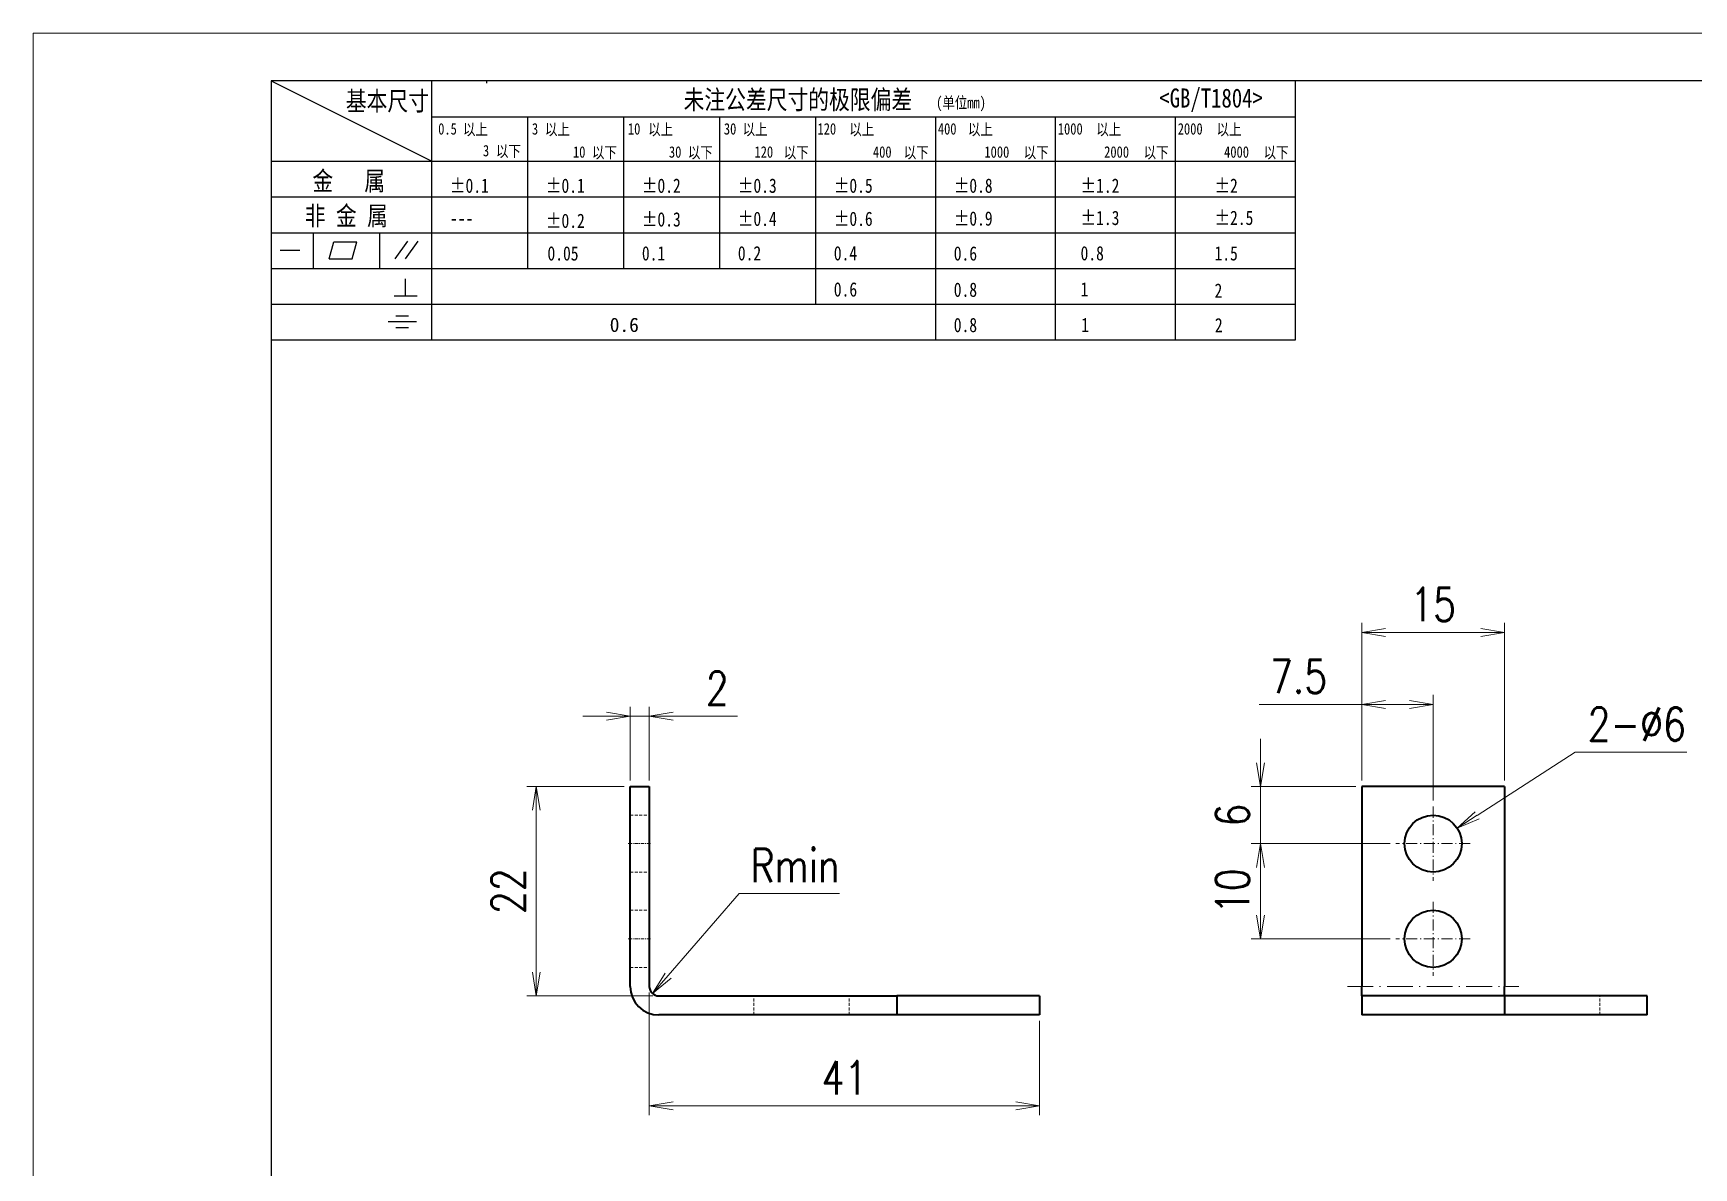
# Model space of a CAD drawing. Header units: millimetres. Extents: x 1333 to 78972, y -42879 to -5704.
# Drawn here: x 74109 to 74283.4, y -21621.3 to -21502.1 of the extents above; entities that cross this region are included whole.
import ezdxf

# ---------------------------------------------------------------- set-up
doc = ezdxf.new("R2010")
doc.units = ezdxf.units.MM
doc.header["$LTSCALE"] = 0.5
for name, pattern in [('AM_ISO02W050x2', [3.75, 3, -0.75]), ('AM_ISO08W050x2', [9, 6, -0.75, 1.5, -0.75]), ('DASHDOT', [18.5, 12, -3, 0.5, -3]), ('DASHED', [19.05, 12.7, -6.35])]:
    doc.linetypes.add(name, pattern=pattern)
for name, color, linetype, lineweight in [('中心线', 2, 'AM_ISO08W050x2', 18), ('图框', 7, 'Continuous', 18), ('标注线', 3, 'Continuous', 18), ('粗实线', 7, 'Continuous', 35), ('虚线', 1, 'AM_ISO02W050x2', 18)]:
    doc.layers.add(name, color=color, linetype=linetype, lineweight=lineweight)
doc.layers.add('图框文字', color=7, linetype='Continuous')
doc.layers.add('打印-禁用', color=7, linetype='Continuous', lineweight=15, plot=False)
doc.styles.add('DIM', font='romans.shx', dxfattribs={"width": 0.8, "bigfont": 'bigfont.shx'})
doc.styles.add('国标', font='simfang.ttf', dxfattribs={"width": 0.8})
doc.dimstyles.new('XR 1-1$0', dxfattribs={"dimtxt": 3.5, "dimasz": 2.5, "dimexe": 1, "dimexo": 0.625, "dimgap": 1.2, "dimtad": 1, "dimzin": 9, "dimdsep": 46, "dimtxsty": 'DIM', "dimblk": 'OPEN', "dimcen": 0, "dimclrd": 8, "dimclre": 8, "dimclrt": 2, "dimazin": 2, "dimtfac": 0.5, "dimtmove": 0, "dimatfit": 3, "dimldrblk": 'OPEN', "dimfxl": 1, "dimtolj": 2, "dimlwd": 18, "dimlwe": 18, "dimarcsym": 0})
doc.dimstyles.new('XR 1-1$3', dxfattribs={"dimtxt": 3.5, "dimasz": 2.5, "dimexe": 1, "dimexo": 0.625, "dimgap": 1.2, "dimtad": 1, "dimtoh": 1, "dimdsep": 46, "dimtxsty": 'DIM', "dimblk": 'OPEN', "dimcen": 0, "dimclrd": 8, "dimclre": 8, "dimclrt": 2, "dimazin": 2, "dimtfac": 0.5, "dimtofl": 0, "dimtmove": 0, "dimatfit": 3, "dimldrblk": 'OPEN', "dimfxl": 1, "dimtolj": 2, "dimlwd": 18, "dimlwe": 18, "dimarcsym": 0})
doc.dimstyles.new('XR 1-1$4', dxfattribs={"dimtxt": 3.5, "dimasz": 2.5, "dimexe": 1, "dimexo": 0.625, "dimgap": 1.2, "dimtad": 1, "dimtoh": 1, "dimdsep": 46, "dimtxsty": 'DIM', "dimblk": 'OPEN', "dimcen": 0, "dimclrd": 8, "dimclre": 8, "dimclrt": 2, "dimazin": 2, "dimtfac": 0.5, "dimtofl": 0, "dimtmove": 0, "dimatfit": 3, "dimldrblk": 'OPEN', "dimfxl": 1, "dimtolj": 2, "dimlwd": 18, "dimlwe": 18, "dimarcsym": 0})

# ---------------------------------------------------------------- blocks, each defined once
blk = doc.blocks.new('GZDEH零件A4图框V01版')
at = {"layer": '图框文字', "linetype": 'Continuous'}
for p, q in [((25, 292), (25, 13.5)), ((205, 292), (25, 292))]:
    blk.add_line(p, q, dxfattribs=at)
at = {"layer": '图框文字', "color": 9}
for p, q in [((25, 292), (41.88, 283.54)), ((41.88, 264.79), (41.88, 292)), ((47.66, 291.75), (47.66, 292)), ((132.6, 264.79), (132.6, 292)), ((41.88, 288.22), (132.6, 288.22)), ((51.96, 272.29), (51.96, 288.22)), ((62.04, 272.29), (62.04, 288.22)), ((72.12, 272.29), (72.12, 288.22)), ((82.2, 268.54), (82.2, 288.22)), ((94.8, 264.79), (94.8, 288.22)), ((107.4, 264.79), (107.4, 288.22)), ((120, 264.79), (120, 288.22)), ((25, 283.54), (132.6, 283.54)), ((25, 279.79), (132.6, 279.79)), ((25, 276.04), (132.6, 276.04)), ((29.43, 272.34), (29.43, 276.04)), ((36.42, 272.34), (36.42, 276.04)), ((25.94, 274.19), (28, 274.19)), ((31.1, 273.3), (31.58, 275.09)), ((31.58, 275.09), (33.99, 275.09)), ((33.51, 273.3), (33.99, 275.09)), ((38.03, 273.3), (39.36, 275.16)), ((39.11, 273.3), (40.45, 275.16)), ((25, 272.29), (132.6, 272.29)), ((31.1, 273.3), (33.51, 273.3)), ((39.09, 269.41), (39.09, 271.18)), ((37.93, 269.41), (40.32, 269.41)), ((25, 268.54), (132.6, 268.54)), ((38.08, 267.29), (39.43, 267.29)), ((37.3, 266.69), (40.28, 266.69)), ((38.08, 266.09), (39.44, 266.09)), ((25, 264.79), (132.6, 264.79))]:
    blk.add_line(p, q, dxfattribs=at)
at = {"layer": '打印-禁用', "linetype": 'Continuous'}
for p, q in [((0, 297), (0, 0)), ((210, 297), (0, 297))]:
    blk.add_line(p, q, dxfattribs=at)
at = {"layer": '图框文字', "color": 9, "style": '国标', "width": 0.8}
for s, height, p in [('未注公差尺寸的极限偏差', 2, (68.32, 289.02)), ('<GB/T1804>', 2, (118.29, 289.19)), ('基本尺寸', 2, (32.84, 288.88)), ('30', 1.2, (72.55, 286.35)), ('金   属', 2, (29.33, 280.48)), ('±0.1', 1.5, (43.78, 280.23)), ('±0.1', 1.5, (53.86, 280.23)), ('±0.2', 1.5, (63.94, 280.23)), ('±0.3', 1.5, (74.02, 280.23)), ('±0.5', 1.5, (84.1, 280.23)), ('±0.8', 1.5, (96.7, 280.23)), ('±1.2', 1.5, (110.02, 280.23)), ('±2', 1.5, (124.09, 280.23)), ('非 金 属', 2, (28.53, 276.82)), ('---', 1.5, (43.78, 276.81)), ('±0.2', 1.5, (53.86, 276.54)), ('±0.3', 1.5, (63.94, 276.69)), ('±0.4', 1.5, (74.02, 276.75)), ('±0.6', 1.5, (84.1, 276.75)), ('±0.9', 1.5, (96.7, 276.78)), ('±1.3', 1.5, (110.02, 276.84)), ('±2.5', 1.5, (124.09, 276.85)), ('0.1', 1.5, (63.94, 273.12)), ('0.2', 1.5, (74.02, 273.13)), ('0.4', 1.5, (84.1, 273.13)), ('0.6', 1.5, (96.7, 273.11)), ('0.8', 1.5, (110.02, 273.13)), ('1.5', 1.5, (124.09, 273.12)), ('0.6', 1.5, (84.1, 269.33)), ('0.8', 1.5, (96.7, 269.3)), ('1', 1.5, (110.02, 269.34)), ('2', 1.5, (124.09, 269.2)), ('0.8', 1.5, (96.7, 265.59)), ('1', 1.5, (110.1, 265.6)), ('2', 1.5, (124.13, 265.57))]:
    blk.add_text(s, height=height, dxfattribs=at).set_placement(p)
at = {"layer": '图框文字', "color": 9, "lineweight": 15, "style": '国标', "width": 0.8}
for s, p in [('0.5', (42.54, 286.35)), ('以上', (45.15, 286.3)), ('3', (52.39, 286.35)), ('以上', (53.76, 286.3)), ('10', (62.47, 286.35)), ('以上', (64.6, 286.3)), ('以上', (74.53, 286.3)), ('120', (82.39, 286.35)), ('以上', (85.72, 286.3)), ('400', (95.03, 286.35)), ('以上', (98.19, 286.3)), ('1000', (107.63, 286.35)), ('以上', (111.67, 286.3)), ('2000', (120.23, 286.35)), ('以上', (124.31, 286.3)), ('3', (47.24, 284.06)), ('以下', (48.61, 284.01)), ('10', (56.7, 283.92)), ('以下', (58.69, 283.87)), ('30', (66.78, 283.92)), ('以下', (68.77, 283.87)), ('120', (75.77, 283.92)), ('以下', (78.85, 283.87)), ('400', (88.21, 283.92)), ('以下', (91.45, 283.87)), ('1000', (99.92, 283.92)), ('以下', (104.05, 283.87)), ('2000', (112.5, 283.92)), ('以下', (116.65, 283.87)), ('4000', (125.1, 283.92)), ('以下', (129.25, 283.87))]:
    blk.add_text(s, height=1.2, dxfattribs=at).set_placement(p)
at = {"layer": '图框文字', "color": 9, "lineweight": 13, "style": '国标'}
blk.add_text('0.6', height=1.5, dxfattribs=at).set_placement((60.56, 265.61))
at = {"layer": '图框文字', "color": 9, "lineweight": 15, "insert": (94.85, 290.31), "char_height": 1.2, "width": 8.7957, "attachment_point": 1, "style": '国标'}
blk.add_mtext('(单位mm)', dxfattribs=at)
at = {"layer": '图框文字', "color": 9, "insert": (54.02, 273.09), "char_height": 1.5, "width": 5.1982, "attachment_point": 7, "style": '国标'}
blk.add_mtext('0.05', dxfattribs=at)
blk = doc.blocks.new('DEH A4')
at = {"layer": '图框'}
blk.add_blockref('GZDEH零件A4图框V01版', (0, 0), dxfattribs=at)
blk = doc.blocks.new('_Open')
at = {"color": 0, "linetype": 'ByBlock', "lineweight": -2}
for p, q in [((-1, 0.167), (0, 0)), ((-1, -0.167), (0, 0)), ((0, 0), (-1, 0))]:
    blk.add_line(p, q, dxfattribs=at)
blk = doc.blocks.new('*D697')
at = {"layer": 'Defpoints', "color": 0}
for p in [(74173.67, -21602.25), (74214.67, -21605.25), (74214.67, -21614.8)]:
    blk.add_point(p, dxfattribs=at)
at = {"layer": '标注线', "color": 8, "lineweight": 18}
for p, q in [((74173.67, -21602.88), (74173.67, -21615.8)), ((74214.67, -21605.88), (74214.67, -21615.8)), ((74176.17, -21614.8), (74212.17, -21614.8))]:
    blk.add_line(p, q, dxfattribs=at)
at = {"layer": '标注线', "color": 8, "lineweight": 18, "xscale": 2.5, "yscale": 2.5, "zscale": 2.5, "rotation": 180}
blk.add_blockref('_Open', (74173.67, -21614.8), dxfattribs=at)
at = {"layer": '标注线', "color": 8, "lineweight": 18, "xscale": 2.5, "yscale": 2.5, "zscale": 2.5}
blk.add_blockref('_Open', (74214.67, -21614.8), dxfattribs=at)
at = {"layer": '标注线', "color": 2, "insert": (74194.17, -21611.85), "char_height": 3.5, "attachment_point": 5, "style": 'DIM'}
blk.add_mtext('\\A2;41', dxfattribs=at)
blk = doc.blocks.new('*D698')
at = {"layer": 'Defpoints', "color": 0}
for p in [(74161.8, -21581.25), (74171.67, -21581.25), (74174.67, -21603.25)]:
    blk.add_point(p, dxfattribs=at)
at = {"layer": '标注线', "color": 8, "lineweight": 18}
for p, q in [((74171.04, -21581.25), (74160.8, -21581.25)), ((74161.8, -21600.75), (74161.8, -21583.75)), ((74174.04, -21603.25), (74160.8, -21603.25))]:
    blk.add_line(p, q, dxfattribs=at)
at = {"layer": '标注线', "color": 8, "lineweight": 18, "xscale": 2.5, "yscale": 2.5, "zscale": 2.5}
for p, rotation in [((74161.8, -21581.25), 90), ((74161.8, -21603.25), 270)]:
    blk.add_blockref('_Open', p, dxfattribs=dict(at, rotation=rotation))
at = {"layer": '标注线', "color": 2, "insert": (74158.85, -21592.25), "char_height": 3.5, "attachment_point": 5, "rotation": 90, "style": 'DIM'}
blk.add_mtext('\\A2;22', dxfattribs=at)
blk = doc.blocks.new('*D699')
at = {"layer": 'Defpoints', "color": 0}
for p in [(74173.67, -21573.87), (74171.67, -21581.25), (74173.67, -21581.25)]:
    blk.add_point(p, dxfattribs=at)
at = {"layer": '标注线', "color": 8, "lineweight": 18}
for p, q in [((74169.17, -21573.87), (74166.67, -21573.87)), ((74171.67, -21580.63), (74171.67, -21572.87)), ((74171.67, -21573.87), (74173.67, -21573.87)), ((74173.67, -21580.63), (74173.67, -21572.87)), ((74176.17, -21573.87), (74182.93, -21573.87))]:
    blk.add_line(p, q, dxfattribs=at)
at = {"layer": '标注线', "color": 8, "lineweight": 18, "xscale": 2.5, "yscale": 2.5, "zscale": 2.5}
blk.add_blockref('_Open', (74171.67, -21573.87), dxfattribs=at)
at = {"layer": '标注线', "color": 8, "lineweight": 18, "xscale": 2.5, "yscale": 2.5, "zscale": 2.5, "rotation": 180}
blk.add_blockref('_Open', (74173.67, -21573.87), dxfattribs=at)
at = {"layer": '标注线', "color": 2, "insert": (74180.8, -21570.92), "char_height": 3.5, "attachment_point": 5, "style": 'DIM'}
blk.add_mtext('\\A2;2', dxfattribs=at)
blk = doc.blocks.new('*D700')
at = {"layer": 'Defpoints', "color": 0}
for p in [(74174.01, -21603.01), (74174.67, -21602.25)]:
    blk.add_point(p, dxfattribs=at)
at = {"layer": '标注线', "color": 8, "lineweight": 18}
for p, q in [((74183.12, -21592.5), (74175.65, -21601.12)), ((74193.65, -21592.5), (74183.12, -21592.5))]:
    blk.add_line(p, q, dxfattribs=at)
at = {"layer": '标注线', "color": 8, "lineweight": 18, "xscale": 2.5, "yscale": 2.5, "zscale": 2.5, "rotation": 229.0917224697326}
blk.add_blockref('_Open', (74174.01, -21603.01), dxfattribs=at)
at = {"layer": '标注线', "color": 2, "insert": (74188.98, -21589.55), "char_height": 3.5, "attachment_point": 5, "style": 'DIM'}
blk.add_mtext('\\A2;{\\Fromans,bigfont|c134;Rmin}', dxfattribs=at)
blk = doc.blocks.new('*D701')
at = {"layer": 'Defpoints', "color": 0}
for p in [(74248.51, -21572.63), (74248.51, -21581.25), (74256.01, -21583.35)]:
    blk.add_point(p, dxfattribs=at)
at = {"layer": '标注线', "color": 8, "lineweight": 18}
for p, q in [((74248.51, -21580.63), (74248.51, -21571.63)), ((74256.01, -21582.73), (74256.01, -21571.63)), ((74248.51, -21572.63), (74237.74, -21572.63)), ((74253.51, -21572.63), (74251.01, -21572.63))]:
    blk.add_line(p, q, dxfattribs=at)
at = {"layer": '标注线', "color": 8, "lineweight": 18, "xscale": 2.5, "yscale": 2.5, "zscale": 2.5, "rotation": 180}
blk.add_blockref('_Open', (74248.51, -21572.63), dxfattribs=at)
at = {"layer": '标注线', "color": 8, "lineweight": 18, "xscale": 2.5, "yscale": 2.5, "zscale": 2.5}
blk.add_blockref('_Open', (74256.01, -21572.63), dxfattribs=at)
at = {"layer": '标注线', "color": 2, "insert": (74241.87, -21569.68), "char_height": 3.5, "attachment_point": 5, "style": 'DIM'}
blk.add_mtext('\\A2;7.5', dxfattribs=at)
blk = doc.blocks.new('*D702')
at = {"layer": 'Defpoints', "color": 0}
for p in [(74263.51, -21565.06), (74248.51, -21581.25), (74263.51, -21581.25)]:
    blk.add_point(p, dxfattribs=at)
at = {"layer": '标注线', "color": 8, "lineweight": 18}
for p, q in [((74248.51, -21580.63), (74248.51, -21564.06)), ((74251.01, -21565.06), (74261.01, -21565.06)), ((74263.51, -21580.63), (74263.51, -21564.06))]:
    blk.add_line(p, q, dxfattribs=at)
at = {"layer": '标注线', "color": 8, "lineweight": 18, "xscale": 2.5, "yscale": 2.5, "zscale": 2.5, "rotation": 180}
blk.add_blockref('_Open', (74248.51, -21565.06), dxfattribs=at)
at = {"layer": '标注线', "color": 8, "lineweight": 18, "xscale": 2.5, "yscale": 2.5, "zscale": 2.5}
blk.add_blockref('_Open', (74263.51, -21565.06), dxfattribs=at)
at = {"layer": '标注线', "color": 2, "insert": (74256.01, -21562.11), "char_height": 3.5, "attachment_point": 5, "style": 'DIM'}
blk.add_mtext('\\A2;15', dxfattribs=at)
blk = doc.blocks.new('*D703')
at = {"layer": 'Defpoints', "color": 0}
for p in [(74252.11, -21587.25), (74237.88, -21597.25), (74252.11, -21597.25)]:
    blk.add_point(p, dxfattribs=at)
at = {"layer": '标注线', "color": 8, "lineweight": 18}
for p, q in [((74251.48, -21587.25), (74236.88, -21587.25)), ((74237.88, -21589.75), (74237.88, -21594.75)), ((74251.48, -21597.25), (74236.88, -21597.25))]:
    blk.add_line(p, q, dxfattribs=at)
at = {"layer": '标注线', "color": 8, "lineweight": 18, "xscale": 2.5, "yscale": 2.5, "zscale": 2.5}
for p, rotation in [((74237.88, -21587.25), 90), ((74237.88, -21597.25), 270)]:
    blk.add_blockref('_Open', p, dxfattribs=dict(at, rotation=rotation))
at = {"layer": '标注线', "color": 2, "insert": (74234.93, -21592.25), "char_height": 3.5, "attachment_point": 5, "rotation": 90, "style": 'DIM'}
blk.add_mtext('\\A2;10', dxfattribs=at)
blk = doc.blocks.new('*D704')
at = {"layer": 'Defpoints', "color": 0}
for p in [(74237.88, -21581.25), (74248.51, -21581.25), (74252.11, -21587.25)]:
    blk.add_point(p, dxfattribs=at)
at = {"layer": '标注线', "color": 8, "lineweight": 18}
for p, q in [((74237.88, -21578.75), (74237.88, -21576.25)), ((74247.88, -21581.25), (74236.88, -21581.25)), ((74237.88, -21587.25), (74237.88, -21581.25)), ((74251.48, -21587.25), (74236.88, -21587.25)), ((74237.88, -21589.75), (74237.88, -21592.25))]:
    blk.add_line(p, q, dxfattribs=at)
at = {"layer": '标注线', "color": 8, "lineweight": 18, "xscale": 2.5, "yscale": 2.5, "zscale": 2.5}
for p, rotation in [((74237.88, -21581.25), 270), ((74237.88, -21587.25), 90)]:
    blk.add_blockref('_Open', p, dxfattribs=dict(at, rotation=rotation))
at = {"layer": '标注线', "color": 2, "insert": (74234.93, -21584.25), "char_height": 3.5, "attachment_point": 5, "rotation": 90, "style": 'DIM'}
blk.add_mtext('\\A2;6', dxfattribs=at)
blk = doc.blocks.new('*D705')
at = {"layer": 'Defpoints', "color": 0}
for p in [(74258.53, -21585.63), (74253.48, -21588.88)]:
    blk.add_point(p, dxfattribs=at)
at = {"layer": '标注线', "color": 8, "lineweight": 18}
for p, q in [((74270.93, -21577.64), (74260.63, -21584.28)), ((74282.67, -21577.64), (74270.93, -21577.64))]:
    blk.add_line(p, q, dxfattribs=at)
at = {"layer": '标注线', "color": 8, "lineweight": 18, "xscale": 2.5, "yscale": 2.5, "zscale": 2.5, "rotation": 212.7732962012121}
blk.add_blockref('_Open', (74258.53, -21585.63), dxfattribs=at)
at = {"layer": '标注线', "color": 2, "insert": (74277.4, -21574.69), "char_height": 3.5, "attachment_point": 5, "style": 'DIM'}
blk.add_mtext('\\A2;{\\Fromans,bigfont|c134;2-}∅6', dxfattribs=at)

msp = doc.modelspace()

# ---------------------------------------------------------------- linework, layer by layer
at = {"layer": '中心线', "linetype": 'DASHDOT', "ltscale": 0.195}
for p, q in [((74256.005, -21583.353), (74256.005, -21591.153)), ((74259.905, -21587.253), (74252.105, -21587.253)), ((74256.005, -21593.353), (74256.005, -21601.153)), ((74259.905, -21597.253), (74252.105, -21597.253))]:
    msp.add_line(p, q, dxfattribs=at)
at = {"layer": '中心线', "linetype": 'DASHDOT', "ltscale": 0.06}
for p, q in [((74171.465, -21587.253), (74173.865, -21587.253)), ((74171.465, -21597.253), (74173.865, -21597.253))]:
    msp.add_line(p, q, dxfattribs=at)
at = {"layer": '中心线', "linetype": 'DASHDOT', "ltscale": 0.45}
msp.add_line((74247.005, -21602.253), (74265.005, -21602.253), dxfattribs=at)
at = {"layer": '粗实线'}
for p, q in [((74171.665, -21602.253), (74171.665, -21581.253)), ((74173.665, -21581.253), (74173.665, -21602.253)), ((74248.505, -21581.253), (74248.505, -21602.253)), ((74263.505, -21581.253), (74263.505, -21602.253)), ((74174.665, -21603.253), (74199.665, -21603.253)), ((74199.665, -21605.253), (74174.665, -21605.253))]:
    msp.add_line(p, q, dxfattribs=at)
at = {"layer": '粗实线', "ltscale": 0.05}
for p, q in [((74171.665, -21581.253), (74173.665, -21581.253)), ((74199.665, -21603.253), (74199.665, -21605.253)), ((74214.665, -21603.253), (74214.665, -21605.253)), ((74248.505, -21603.253), (74248.505, -21605.253)), ((74263.505, -21603.253), (74263.505, -21605.253)), ((74278.505, -21605.253), (74278.505, -21603.253))]:
    msp.add_line(p, q, dxfattribs=at)
at = {"layer": '粗实线', "ltscale": 0.375}
for p, q in [((74263.505, -21581.253), (74248.505, -21581.253)), ((74214.665, -21603.253), (74199.665, -21603.253)), ((74263.505, -21603.253), (74248.505, -21603.253)), ((74278.505, -21603.253), (74263.505, -21603.253)), ((74214.665, -21605.253), (74199.665, -21605.253)), ((74263.505, -21605.253), (74248.505, -21605.253)), ((74278.505, -21605.253), (74263.505, -21605.253))]:
    msp.add_line(p, q, dxfattribs=at)
at = {"layer": '粗实线', "ltscale": 0.025}
for p, q in [((74248.505, -21603.253), (74248.505, -21602.253)), ((74263.505, -21603.253), (74263.505, -21602.253))]:
    msp.add_line(p, q, dxfattribs=at)
at = {"layer": '粗实线'}
for centre in [(74256.005, -21587.253), (74256.005, -21597.253)]:
    msp.add_circle(centre, 3, dxfattribs=at)
for radius in [3, 1]:
    msp.add_arc((74174.665, -21602.253), radius, 180, 270, dxfattribs=at)
at = {"layer": '虚线', "linetype": 'DASHED', "ltscale": 0.05}
for p, q in [((74171.665, -21584.253), (74173.665, -21584.253)), ((74171.665, -21590.253), (74173.665, -21590.253)), ((74171.665, -21594.253), (74173.665, -21594.253)), ((74171.665, -21600.253), (74173.665, -21600.253)), ((74184.665, -21605.253), (74184.665, -21603.253)), ((74194.665, -21605.253), (74194.665, -21603.253)), ((74263.505, -21605.253), (74263.505, -21603.253)), ((74273.505, -21605.253), (74273.505, -21603.253))]:
    msp.add_line(p, q, dxfattribs=at)

# ---------------------------------------------------------------- block references
at = {"layer": '图框'}
msp.add_blockref('DEH A4', (74108.95, -21799.092), dxfattribs=at)

# ---------------------------------------------------------------- dimensions: what is measured, and where the dimension line sits
at = {"layer": '标注线'}
for base, p1, p2, picture, middle in [((74263.505, -21565.063), (74248.505, -21581.253), (74263.505, -21581.253), '*D702', (74256.005, -21562.113)), ((74173.665, -21573.865), (74171.665, -21581.253), (74173.665, -21581.253), '*D699', (74180.799, -21570.915)), ((74248.505, -21572.632), (74256.005, -21583.353), (74248.505, -21581.253), '*D701', (74241.872, -21569.682)), ((74214.665, -21614.803), (74173.665, -21602.253), (74214.665, -21605.253), '*D697', (74194.165, -21611.853))]:
    dim = msp.add_linear_dim(base=base, p1=p1, p2=p2, dimstyle='XR 1-1$0', dxfattribs=at)
    dim.commit()
    dim.dimension.update_dxf_attribs({"geometry": picture, "text_midpoint": middle})
dim = msp.add_diameter_dim_2p(p1=(74253.483, -21588.877), p2=(74258.528, -21585.629), text='{\\Fromans,bigfont|c134;2-}<>', dimstyle='XR 1-1$3', dxfattribs=at)
dim.commit()
dim.dimension.update_dxf_attribs({"geometry": '*D705', "text_midpoint": (74277.4, -21577.642), "dimtype": 163})
for base, p1, p2, picture, middle in [((74237.881, -21581.253), (74252.105, -21587.253), (74248.505, -21581.253), '*D704', (74234.931, -21584.253)), ((74161.803, -21581.253), (74174.665, -21603.253), (74171.665, -21581.253), '*D698', (74158.853, -21592.253)), ((74237.881, -21597.253), (74252.105, -21587.253), (74252.105, -21597.253), '*D703', (74234.931, -21592.253))]:
    dim = msp.add_linear_dim(base=base, p1=p1, p2=p2, angle=90, dimstyle='XR 1-1$0', dxfattribs=at)
    dim.commit()
    dim.dimension.update_dxf_attribs({"geometry": picture, "text_midpoint": middle})
dim = msp.add_radius_dim(center=(74174.665, -21602.253), mpoint=(74174.01, -21603.008), text='{\\Fromans,bigfont|c134;Rmin}', dimstyle='XR 1-1$4', override={"dimtmove": 1}, dxfattribs=at)
dim.commit()
dim.dimension.update_dxf_attribs({"geometry": '*D700', "text_midpoint": (74183.118, -21592.497), "dimtype": 164})

doc.saveas('drawing.dxf')
